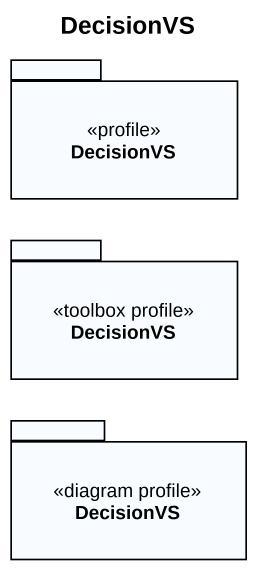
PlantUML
@startuml
title DecisionVS
package DecisionVS <<profile>> {
}
package "DecisionVS" as DecisionVS_2 <<toolbox profile>> {
}
package "DecisionVS" as DecisionVS_3 <<diagram profile>> {
}
@enduml
